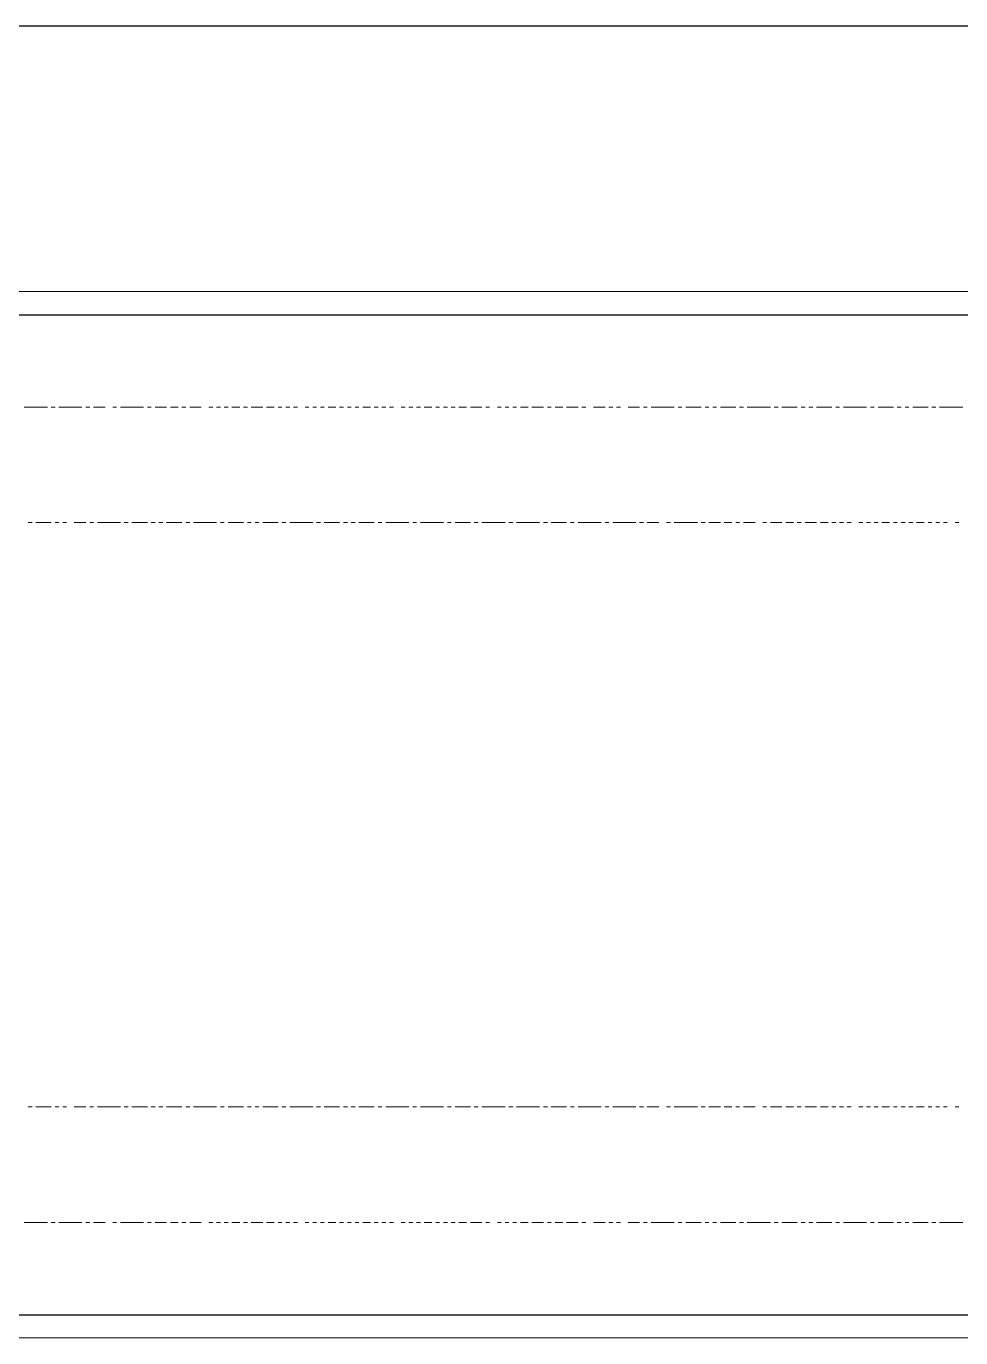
# Model space of a CAD drawing. Header units: millimetres. Extents: x 2928 to 3112, y 1220 to 1280.
# Drawn here: x 3100.313 to 3101.117, y 1270.254 to 1271.382 of the extents above; entities that cross this region are included whole.
import ezdxf

# ---------------------------------------------------------------- set-up
doc = ezdxf.new("R2010")
doc.units = ezdxf.units.MM

msp = doc.modelspace()

# ---------------------------------------------------------------- linework, layer by layer
at = {"color": 253, "linetype": 'Continuous', "lineweight": -2, "true_color": 0x9a9a9a}
for points in [[(3101.82017, 1271.3816), (3098.0193, 1271.3816), (3098.0193, 1271.3816)], [(3097.92006, 1271.1335), (3101.91941, 1271.1335), (3101.91941, 1271.1335)], [(3097.92006, 1270.27343), (3101.91941, 1270.27343), (3101.91941, 1270.27343)]]:
    msp.add_lwpolyline(points, dxfattribs=at)
at = {"color": 7, "linetype": 'Continuous', "lineweight": 9, "true_color": 0x000007}
msp.add_lwpolyline([(3097.92006, 1271.15335), (3101.91941, 1271.15335), (3101.91941, 1270.25358), (3097.92006, 1270.25358)], close=True, dxfattribs=at)
at = {"color": 252, "linetype": 'Continuous', "lineweight": 5, "true_color": 0x989898}
for points in [[(3100.31173, 1271.05411), (3100.31835, 1271.05411), (3100.31835, 1271.05411)], [(3100.31835, 1271.05411), (3100.32496, 1271.05411), (3100.32496, 1271.05411)], [(3100.32496, 1271.05411), (3100.33158, 1271.05411), (3100.33158, 1271.05411)], [(3100.33489, 1271.05411), (3100.33819, 1271.05411), (3100.33819, 1271.05411)], [(3100.3415, 1271.05411), (3100.34812, 1271.05411), (3100.34812, 1271.05411)], [(3100.34812, 1271.05411), (3100.35473, 1271.05411), (3100.35473, 1271.05411)], [(3100.35473, 1271.05411), (3100.36135, 1271.05411), (3100.36135, 1271.05411)], [(3100.36466, 1271.05411), (3100.36797, 1271.05411), (3100.36797, 1271.05411)], [(3100.37127, 1271.05411), (3100.37789, 1271.05411), (3100.37789, 1271.05411)], [(3100.37789, 1271.05411), (3100.3812, 1271.05411), (3100.3812, 1271.05411)], [(3100.38781, 1271.05411), (3100.39112, 1271.05411), (3100.39112, 1271.05411)], [(3100.39443, 1271.05411), (3100.40105, 1271.05411), (3100.40105, 1271.05411)], [(3100.40105, 1271.05411), (3100.40766, 1271.05411), (3100.40766, 1271.05411)], [(3100.40766, 1271.05411), (3100.41428, 1271.05411), (3100.41428, 1271.05411)], [(3100.41759, 1271.05411), (3100.42089, 1271.05411), (3100.42089, 1271.05411)], [(3100.4242, 1271.05411), (3100.43082, 1271.05411), (3100.43082, 1271.05411)], [(3100.43082, 1271.05411), (3100.43413, 1271.05411), (3100.43413, 1271.05411)], [(3100.43743, 1271.05411), (3100.44405, 1271.05411), (3100.44405, 1271.05411)], [(3100.44736, 1271.05411), (3100.45067, 1271.05411), (3100.45067, 1271.05411)], [(3100.45397, 1271.05411), (3100.46059, 1271.05411), (3100.46059, 1271.05411)], [(3100.46059, 1271.05411), (3100.4639, 1271.05411), (3100.4639, 1271.05411)], [(3100.47051, 1271.05411), (3100.47382, 1271.05411), (3100.47382, 1271.05411)], [(3100.47713, 1271.05411), (3100.48044, 1271.05411), (3100.48044, 1271.05411)], [(3100.48375, 1271.05411), (3100.48705, 1271.05411), (3100.48705, 1271.05411)], [(3100.49036, 1271.05411), (3100.49698, 1271.05411), (3100.49698, 1271.05411)], [(3100.50028, 1271.05411), (3100.50359, 1271.05411), (3100.50359, 1271.05411)], [(3100.5069, 1271.05411), (3100.51352, 1271.05411), (3100.51352, 1271.05411)], [(3100.51352, 1271.05411), (3100.51682, 1271.05411), (3100.51682, 1271.05411)], [(3100.52013, 1271.05411), (3100.52675, 1271.05411), (3100.52675, 1271.05411)], [(3100.53006, 1271.05411), (3100.53336, 1271.05411), (3100.53336, 1271.05411)], [(3100.53667, 1271.05411), (3100.53998, 1271.05411), (3100.53998, 1271.05411)], [(3100.54329, 1271.05411), (3100.5466, 1271.05411), (3100.5466, 1271.05411)], [(3100.55321, 1271.05411), (3100.55652, 1271.05411), (3100.55652, 1271.05411)], [(3100.55983, 1271.05411), (3100.56314, 1271.05411), (3100.56314, 1271.05411)], [(3100.56644, 1271.05411), (3100.56975, 1271.05411), (3100.56975, 1271.05411)], [(3100.57306, 1271.05411), (3100.57968, 1271.05411), (3100.57968, 1271.05411)], [(3100.58298, 1271.05411), (3100.58629, 1271.05411), (3100.58629, 1271.05411)], [(3100.5896, 1271.05411), (3100.59291, 1271.05411), (3100.59291, 1271.05411)], [(3100.59622, 1271.05411), (3100.59952, 1271.05411), (3100.59952, 1271.05411)], [(3100.60283, 1271.05411), (3100.60945, 1271.05411), (3100.60945, 1271.05411)], [(3100.61276, 1271.05411), (3100.61606, 1271.05411), (3100.61606, 1271.05411)], [(3100.61937, 1271.05411), (3100.62268, 1271.05411), (3100.62268, 1271.05411)], [(3100.62599, 1271.05411), (3100.6293, 1271.05411), (3100.6293, 1271.05411)], [(3100.63591, 1271.05411), (3100.63922, 1271.05411), (3100.63922, 1271.05411)], [(3100.64253, 1271.05411), (3100.64584, 1271.05411), (3100.64584, 1271.05411)], [(3100.64914, 1271.05411), (3100.65245, 1271.05411), (3100.65245, 1271.05411)], [(3100.65576, 1271.05411), (3100.66238, 1271.05411), (3100.66238, 1271.05411)], [(3100.66568, 1271.05411), (3100.66899, 1271.05411), (3100.66899, 1271.05411)], [(3100.6723, 1271.05411), (3100.67561, 1271.05411), (3100.67561, 1271.05411)], [(3100.67892, 1271.05411), (3100.68222, 1271.05411), (3100.68222, 1271.05411)], [(3100.68553, 1271.05411), (3100.69215, 1271.05411), (3100.69215, 1271.05411)], [(3100.69546, 1271.05411), (3100.69876, 1271.05411), (3100.69876, 1271.05411)], [(3100.69876, 1271.05411), (3100.70538, 1271.05411), (3100.70538, 1271.05411)], [(3100.70869, 1271.05411), (3100.712, 1271.05411), (3100.712, 1271.05411)], [(3100.71861, 1271.05411), (3100.72192, 1271.05411), (3100.72192, 1271.05411)], [(3100.72523, 1271.05411), (3100.72854, 1271.05411), (3100.72854, 1271.05411)], [(3100.73184, 1271.05411), (3100.73515, 1271.05411), (3100.73515, 1271.05411)], [(3100.73846, 1271.05411), (3100.74508, 1271.05411), (3100.74508, 1271.05411)], [(3100.74838, 1271.05411), (3100.75169, 1271.05411), (3100.75169, 1271.05411)], [(3100.75169, 1271.05411), (3100.75831, 1271.05411), (3100.75831, 1271.05411)], [(3100.76162, 1271.05411), (3100.76492, 1271.05411), (3100.76492, 1271.05411)], [(3100.76823, 1271.05411), (3100.77485, 1271.05411), (3100.77485, 1271.05411)], [(3100.77815, 1271.05411), (3100.78146, 1271.05411), (3100.78146, 1271.05411)], [(3100.78146, 1271.05411), (3100.78808, 1271.05411), (3100.78808, 1271.05411)], [(3100.79139, 1271.05411), (3100.79469, 1271.05411), (3100.79469, 1271.05411)], [(3100.80131, 1271.05411), (3100.80462, 1271.05411), (3100.80462, 1271.05411)], [(3100.80462, 1271.05411), (3100.81123, 1271.05411), (3100.81123, 1271.05411)], [(3100.81454, 1271.05411), (3100.81785, 1271.05411), (3100.81785, 1271.05411)], [(3100.82116, 1271.05411), (3100.82447, 1271.05411), (3100.82447, 1271.05411)], [(3100.83108, 1271.05411), (3100.83439, 1271.05411), (3100.83439, 1271.05411)], [(3100.83439, 1271.05411), (3100.84101, 1271.05411), (3100.84101, 1271.05411)], [(3100.84431, 1271.05411), (3100.84762, 1271.05411), (3100.84762, 1271.05411)], [(3100.85093, 1271.05411), (3100.85755, 1271.05411), (3100.85755, 1271.05411)], [(3100.85755, 1271.05411), (3100.86416, 1271.05411), (3100.86416, 1271.05411)], [(3100.86416, 1271.05411), (3100.87078, 1271.05411), (3100.87078, 1271.05411)], [(3100.87409, 1271.05411), (3100.87739, 1271.05411), (3100.87739, 1271.05411)], [(3100.8807, 1271.05411), (3100.88732, 1271.05411), (3100.88732, 1271.05411)], [(3100.88732, 1271.05411), (3100.89393, 1271.05411), (3100.89393, 1271.05411)], [(3100.89724, 1271.05411), (3100.90055, 1271.05411), (3100.90055, 1271.05411)], [(3100.90386, 1271.05411), (3100.90717, 1271.05411), (3100.90717, 1271.05411)], [(3100.91047, 1271.05411), (3100.91709, 1271.05411), (3100.91709, 1271.05411)], [(3100.91709, 1271.05411), (3100.92371, 1271.05411), (3100.92371, 1271.05411)], [(3100.92701, 1271.05411), (3100.93032, 1271.05411), (3100.93032, 1271.05411)], [(3100.93363, 1271.05411), (3100.94025, 1271.05411), (3100.94025, 1271.05411)], [(3100.94025, 1271.05411), (3100.94686, 1271.05411), (3100.94686, 1271.05411)], [(3100.94686, 1271.05411), (3100.95348, 1271.05411), (3100.95348, 1271.05411)], [(3100.95679, 1271.05411), (3100.96009, 1271.05411), (3100.96009, 1271.05411)], [(3100.9634, 1271.05411), (3100.97002, 1271.05411), (3100.97002, 1271.05411)], [(3100.97002, 1271.05411), (3100.97663, 1271.05411), (3100.97663, 1271.05411)], [(3100.97994, 1271.05411), (3100.98325, 1271.05411), (3100.98325, 1271.05411)], [(3100.98656, 1271.05411), (3100.98987, 1271.05411), (3100.98987, 1271.05411)], [(3100.99317, 1271.05411), (3100.99979, 1271.05411), (3100.99979, 1271.05411)], [(3100.99979, 1271.05411), (3101.00641, 1271.05411), (3101.00641, 1271.05411)], [(3101.00971, 1271.05411), (3101.01302, 1271.05411), (3101.01302, 1271.05411)], [(3101.01633, 1271.05411), (3101.02295, 1271.05411), (3101.02295, 1271.05411)], [(3101.02295, 1271.05411), (3101.02956, 1271.05411), (3101.02956, 1271.05411)], [(3101.02956, 1271.05411), (3101.03618, 1271.05411), (3101.03618, 1271.05411)], [(3101.03949, 1271.05411), (3101.04279, 1271.05411), (3101.04279, 1271.05411)], [(3101.0461, 1271.05411), (3101.05272, 1271.05411), (3101.05272, 1271.05411)], [(3101.05272, 1271.05411), (3101.05933, 1271.05411), (3101.05933, 1271.05411)], [(3101.06264, 1271.05411), (3101.06595, 1271.05411), (3101.06595, 1271.05411)], [(3101.06926, 1271.05411), (3101.07256, 1271.05411), (3101.07256, 1271.05411)], [(3101.07587, 1271.05411), (3101.08249, 1271.05411), (3101.08249, 1271.05411)], [(3101.08249, 1271.05411), (3101.0891, 1271.05411), (3101.0891, 1271.05411)], [(3101.09241, 1271.05411), (3101.09572, 1271.05411), (3101.09572, 1271.05411)], [(3101.09903, 1271.05411), (3101.10564, 1271.05411), (3101.10564, 1271.05411)], [(3101.10564, 1271.05411), (3101.11226, 1271.05411), (3101.11226, 1271.05411)], [(3101.11226, 1271.05411), (3101.11888, 1271.05411), (3101.11888, 1271.05411)], [(3100.31504, 1270.95487), (3100.31835, 1270.95487), (3100.31835, 1270.95487)], [(3100.32165, 1270.95487), (3100.32827, 1270.95487), (3100.32827, 1270.95487)], [(3100.32827, 1270.95487), (3100.33489, 1270.95487), (3100.33489, 1270.95487)], [(3100.33819, 1270.95487), (3100.3415, 1270.95487), (3100.3415, 1270.95487)], [(3100.34481, 1270.95487), (3100.34812, 1270.95487), (3100.34812, 1270.95487)], [(3100.35473, 1270.95487), (3100.35804, 1270.95487), (3100.35804, 1270.95487)], [(3100.35804, 1270.95487), (3100.36466, 1270.95487), (3100.36466, 1270.95487)], [(3100.36797, 1270.95487), (3100.37127, 1270.95487), (3100.37127, 1270.95487)], [(3100.37458, 1270.95487), (3100.3812, 1270.95487), (3100.3812, 1270.95487)], [(3100.3812, 1270.95487), (3100.38781, 1270.95487), (3100.38781, 1270.95487)], [(3100.38781, 1270.95487), (3100.39443, 1270.95487), (3100.39443, 1270.95487)], [(3100.39774, 1270.95487), (3100.40105, 1270.95487), (3100.40105, 1270.95487)], [(3100.40435, 1270.95487), (3100.41097, 1270.95487), (3100.41097, 1270.95487)], [(3100.41097, 1270.95487), (3100.41759, 1270.95487), (3100.41759, 1270.95487)], [(3100.42089, 1270.95487), (3100.4242, 1270.95487), (3100.4242, 1270.95487)], [(3100.42751, 1270.95487), (3100.43082, 1270.95487), (3100.43082, 1270.95487)], [(3100.43413, 1270.95487), (3100.44074, 1270.95487), (3100.44074, 1270.95487)], [(3100.44074, 1270.95487), (3100.44736, 1270.95487), (3100.44736, 1270.95487)], [(3100.45067, 1270.95487), (3100.45397, 1270.95487), (3100.45397, 1270.95487)], [(3100.45728, 1270.95487), (3100.4639, 1270.95487), (3100.4639, 1270.95487)], [(3100.4639, 1270.95487), (3100.47051, 1270.95487), (3100.47051, 1270.95487)], [(3100.47051, 1270.95487), (3100.47713, 1270.95487), (3100.47713, 1270.95487)], [(3100.48044, 1270.95487), (3100.48375, 1270.95487), (3100.48375, 1270.95487)], [(3100.48705, 1270.95487), (3100.49367, 1270.95487), (3100.49367, 1270.95487)], [(3100.49367, 1270.95487), (3100.50028, 1270.95487), (3100.50028, 1270.95487)], [(3100.50359, 1270.95487), (3100.5069, 1270.95487), (3100.5069, 1270.95487)], [(3100.51021, 1270.95487), (3100.51352, 1270.95487), (3100.51352, 1270.95487)], [(3100.51682, 1270.95487), (3100.52344, 1270.95487), (3100.52344, 1270.95487)], [(3100.52344, 1270.95487), (3100.53006, 1270.95487), (3100.53006, 1270.95487)], [(3100.53336, 1270.95487), (3100.53667, 1270.95487), (3100.53667, 1270.95487)], [(3100.53998, 1270.95487), (3100.5466, 1270.95487), (3100.5466, 1270.95487)], [(3100.5466, 1270.95487), (3100.55321, 1270.95487), (3100.55321, 1270.95487)], [(3100.55321, 1270.95487), (3100.55983, 1270.95487), (3100.55983, 1270.95487)], [(3100.56314, 1270.95487), (3100.56644, 1270.95487), (3100.56644, 1270.95487)], [(3100.56975, 1270.95487), (3100.57637, 1270.95487), (3100.57637, 1270.95487)], [(3100.57637, 1270.95487), (3100.58298, 1270.95487), (3100.58298, 1270.95487)], [(3100.58629, 1270.95487), (3100.5896, 1270.95487), (3100.5896, 1270.95487)], [(3100.59291, 1270.95487), (3100.59622, 1270.95487), (3100.59622, 1270.95487)], [(3100.59952, 1270.95487), (3100.60614, 1270.95487), (3100.60614, 1270.95487)], [(3100.60614, 1270.95487), (3100.61276, 1270.95487), (3100.61276, 1270.95487)], [(3100.61606, 1270.95487), (3100.61937, 1270.95487), (3100.61937, 1270.95487)], [(3100.62268, 1270.95487), (3100.6293, 1270.95487), (3100.6293, 1270.95487)], [(3100.6293, 1270.95487), (3100.63591, 1270.95487), (3100.63591, 1270.95487)], [(3100.63591, 1270.95487), (3100.64253, 1270.95487), (3100.64253, 1270.95487)], [(3100.64584, 1270.95487), (3100.64914, 1270.95487), (3100.64914, 1270.95487)], [(3100.65245, 1270.95487), (3100.65907, 1270.95487), (3100.65907, 1270.95487)], [(3100.65907, 1270.95487), (3100.66568, 1270.95487), (3100.66568, 1270.95487)], [(3100.66568, 1270.95487), (3100.6723, 1270.95487), (3100.6723, 1270.95487)], [(3100.67561, 1270.95487), (3100.67892, 1270.95487), (3100.67892, 1270.95487)], [(3100.68222, 1270.95487), (3100.68884, 1270.95487), (3100.68884, 1270.95487)], [(3100.68884, 1270.95487), (3100.69546, 1270.95487), (3100.69546, 1270.95487)], [(3100.69876, 1270.95487), (3100.70207, 1270.95487), (3100.70207, 1270.95487)], [(3100.70538, 1270.95487), (3100.712, 1270.95487), (3100.712, 1270.95487)], [(3100.712, 1270.95487), (3100.71861, 1270.95487), (3100.71861, 1270.95487)], [(3100.71861, 1270.95487), (3100.72523, 1270.95487), (3100.72523, 1270.95487)], [(3100.72854, 1270.95487), (3100.73184, 1270.95487), (3100.73184, 1270.95487)], [(3100.73515, 1270.95487), (3100.74177, 1270.95487), (3100.74177, 1270.95487)], [(3100.74177, 1270.95487), (3100.74838, 1270.95487), (3100.74838, 1270.95487)], [(3100.74838, 1270.95487), (3100.755, 1270.95487), (3100.755, 1270.95487)], [(3100.75831, 1270.95487), (3100.76162, 1270.95487), (3100.76162, 1270.95487)], [(3100.76492, 1270.95487), (3100.77154, 1270.95487), (3100.77154, 1270.95487)], [(3100.77154, 1270.95487), (3100.77815, 1270.95487), (3100.77815, 1270.95487)], [(3100.78146, 1270.95487), (3100.78477, 1270.95487), (3100.78477, 1270.95487)], [(3100.78808, 1270.95487), (3100.79469, 1270.95487), (3100.79469, 1270.95487)], [(3100.79469, 1270.95487), (3100.80131, 1270.95487), (3100.80131, 1270.95487)], [(3100.80131, 1270.95487), (3100.80793, 1270.95487), (3100.80793, 1270.95487)], [(3100.81123, 1270.95487), (3100.81454, 1270.95487), (3100.81454, 1270.95487)], [(3100.81785, 1270.95487), (3100.82447, 1270.95487), (3100.82447, 1270.95487)], [(3100.82447, 1270.95487), (3100.83108, 1270.95487), (3100.83108, 1270.95487)], [(3100.83108, 1270.95487), (3100.8377, 1270.95487), (3100.8377, 1270.95487)], [(3100.84101, 1270.95487), (3100.84431, 1270.95487), (3100.84431, 1270.95487)], [(3100.84762, 1270.95487), (3100.85424, 1270.95487), (3100.85424, 1270.95487)], [(3100.85424, 1270.95487), (3100.85755, 1270.95487), (3100.85755, 1270.95487)], [(3100.86416, 1270.95487), (3100.86747, 1270.95487), (3100.86747, 1270.95487)], [(3100.87078, 1270.95487), (3100.87739, 1270.95487), (3100.87739, 1270.95487)], [(3100.87739, 1270.95487), (3100.88401, 1270.95487), (3100.88401, 1270.95487)], [(3100.88401, 1270.95487), (3100.89063, 1270.95487), (3100.89063, 1270.95487)], [(3100.89393, 1270.95487), (3100.89724, 1270.95487), (3100.89724, 1270.95487)], [(3100.90055, 1270.95487), (3100.90717, 1270.95487), (3100.90717, 1270.95487)], [(3100.90717, 1270.95487), (3100.91047, 1270.95487), (3100.91047, 1270.95487)], [(3100.91378, 1270.95487), (3100.9204, 1270.95487), (3100.9204, 1270.95487)], [(3100.92371, 1270.95487), (3100.92701, 1270.95487), (3100.92701, 1270.95487)], [(3100.93032, 1270.95487), (3100.93694, 1270.95487), (3100.93694, 1270.95487)], [(3100.93694, 1270.95487), (3100.94025, 1270.95487), (3100.94025, 1270.95487)], [(3100.94686, 1270.95487), (3100.95017, 1270.95487), (3100.95017, 1270.95487)], [(3100.95348, 1270.95487), (3100.96009, 1270.95487), (3100.96009, 1270.95487)], [(3100.96009, 1270.95487), (3100.9634, 1270.95487), (3100.9634, 1270.95487)], [(3100.96671, 1270.95487), (3100.97333, 1270.95487), (3100.97333, 1270.95487)], [(3100.97663, 1270.95487), (3100.97994, 1270.95487), (3100.97994, 1270.95487)], [(3100.98325, 1270.95487), (3100.98987, 1270.95487), (3100.98987, 1270.95487)], [(3100.98987, 1270.95487), (3100.99317, 1270.95487), (3100.99317, 1270.95487)], [(3100.99648, 1270.95487), (3101.0031, 1270.95487), (3101.0031, 1270.95487)], [(3101.00641, 1270.95487), (3101.00971, 1270.95487), (3101.00971, 1270.95487)], [(3101.01302, 1270.95487), (3101.01633, 1270.95487), (3101.01633, 1270.95487)], [(3101.01964, 1270.95487), (3101.02295, 1270.95487), (3101.02295, 1270.95487)], [(3101.02956, 1270.95487), (3101.03287, 1270.95487), (3101.03287, 1270.95487)], [(3101.03618, 1270.95487), (3101.03949, 1270.95487), (3101.03949, 1270.95487)], [(3101.04279, 1270.95487), (3101.0461, 1270.95487), (3101.0461, 1270.95487)], [(3101.04941, 1270.95487), (3101.05602, 1270.95487), (3101.05602, 1270.95487)], [(3101.05933, 1270.95487), (3101.06264, 1270.95487), (3101.06264, 1270.95487)], [(3101.06595, 1270.95487), (3101.06926, 1270.95487), (3101.06926, 1270.95487)], [(3101.07256, 1270.95487), (3101.07587, 1270.95487), (3101.07587, 1270.95487)], [(3101.07918, 1270.95487), (3101.0858, 1270.95487), (3101.0858, 1270.95487)], [(3101.0891, 1270.95487), (3101.09241, 1270.95487), (3101.09241, 1270.95487)], [(3101.09572, 1270.95487), (3101.09903, 1270.95487), (3101.09903, 1270.95487)], [(3101.10234, 1270.95487), (3101.10564, 1270.95487), (3101.10564, 1270.95487)], [(3101.11226, 1270.95487), (3101.11557, 1270.95487), (3101.11557, 1270.95487)], [(3100.31835, 1270.45206), (3100.31504, 1270.45206), (3100.31504, 1270.45206)], [(3100.32827, 1270.45206), (3100.32165, 1270.45206), (3100.32165, 1270.45206)], [(3100.33489, 1270.45206), (3100.32827, 1270.45206), (3100.32827, 1270.45206)], [(3100.3415, 1270.45206), (3100.33819, 1270.45206), (3100.33819, 1270.45206)], [(3100.34812, 1270.45206), (3100.34481, 1270.45206), (3100.34481, 1270.45206)], [(3100.35804, 1270.45206), (3100.35473, 1270.45206), (3100.35473, 1270.45206)], [(3100.36466, 1270.45206), (3100.35804, 1270.45206), (3100.35804, 1270.45206)], [(3100.37127, 1270.45206), (3100.36797, 1270.45206), (3100.36797, 1270.45206)], [(3100.3812, 1270.45206), (3100.37458, 1270.45206), (3100.37458, 1270.45206)], [(3100.38781, 1270.45206), (3100.3812, 1270.45206), (3100.3812, 1270.45206)], [(3100.39443, 1270.45206), (3100.38781, 1270.45206), (3100.38781, 1270.45206)], [(3100.40105, 1270.45206), (3100.39774, 1270.45206), (3100.39774, 1270.45206)], [(3100.41097, 1270.45206), (3100.40435, 1270.45206), (3100.40435, 1270.45206)], [(3100.41759, 1270.45206), (3100.41097, 1270.45206), (3100.41097, 1270.45206)], [(3100.4242, 1270.45206), (3100.42089, 1270.45206), (3100.42089, 1270.45206)], [(3100.43082, 1270.45206), (3100.42751, 1270.45206), (3100.42751, 1270.45206)], [(3100.44074, 1270.45206), (3100.43413, 1270.45206), (3100.43413, 1270.45206)], [(3100.44736, 1270.45206), (3100.44074, 1270.45206), (3100.44074, 1270.45206)], [(3100.45397, 1270.45206), (3100.45067, 1270.45206), (3100.45067, 1270.45206)], [(3100.4639, 1270.45206), (3100.45728, 1270.45206), (3100.45728, 1270.45206)], [(3100.47051, 1270.45206), (3100.4639, 1270.45206), (3100.4639, 1270.45206)], [(3100.47713, 1270.45206), (3100.47051, 1270.45206), (3100.47051, 1270.45206)], [(3100.48375, 1270.45206), (3100.48044, 1270.45206), (3100.48044, 1270.45206)], [(3100.49367, 1270.45206), (3100.48705, 1270.45206), (3100.48705, 1270.45206)], [(3100.50028, 1270.45206), (3100.49367, 1270.45206), (3100.49367, 1270.45206)], [(3100.5069, 1270.45206), (3100.50359, 1270.45206), (3100.50359, 1270.45206)], [(3100.51352, 1270.45206), (3100.51021, 1270.45206), (3100.51021, 1270.45206)], [(3100.52344, 1270.45206), (3100.51682, 1270.45206), (3100.51682, 1270.45206)], [(3100.53006, 1270.45206), (3100.52344, 1270.45206), (3100.52344, 1270.45206)], [(3100.53667, 1270.45206), (3100.53336, 1270.45206), (3100.53336, 1270.45206)], [(3100.5466, 1270.45206), (3100.53998, 1270.45206), (3100.53998, 1270.45206)], [(3100.55321, 1270.45206), (3100.5466, 1270.45206), (3100.5466, 1270.45206)], [(3100.55983, 1270.45206), (3100.55321, 1270.45206), (3100.55321, 1270.45206)], [(3100.56644, 1270.45206), (3100.56314, 1270.45206), (3100.56314, 1270.45206)], [(3100.57637, 1270.45206), (3100.56975, 1270.45206), (3100.56975, 1270.45206)], [(3100.58298, 1270.45206), (3100.57637, 1270.45206), (3100.57637, 1270.45206)], [(3100.5896, 1270.45206), (3100.58629, 1270.45206), (3100.58629, 1270.45206)], [(3100.59622, 1270.45206), (3100.59291, 1270.45206), (3100.59291, 1270.45206)], [(3100.60614, 1270.45206), (3100.59952, 1270.45206), (3100.59952, 1270.45206)], [(3100.61276, 1270.45206), (3100.60614, 1270.45206), (3100.60614, 1270.45206)], [(3100.61937, 1270.45206), (3100.61606, 1270.45206), (3100.61606, 1270.45206)], [(3100.6293, 1270.45206), (3100.62268, 1270.45206), (3100.62268, 1270.45206)], [(3100.63591, 1270.45206), (3100.6293, 1270.45206), (3100.6293, 1270.45206)], [(3100.64253, 1270.45206), (3100.63591, 1270.45206), (3100.63591, 1270.45206)], [(3100.64914, 1270.45206), (3100.64584, 1270.45206), (3100.64584, 1270.45206)], [(3100.65907, 1270.45206), (3100.65245, 1270.45206), (3100.65245, 1270.45206)], [(3100.66568, 1270.45206), (3100.65907, 1270.45206), (3100.65907, 1270.45206)], [(3100.6723, 1270.45206), (3100.66568, 1270.45206), (3100.66568, 1270.45206)], [(3100.67892, 1270.45206), (3100.67561, 1270.45206), (3100.67561, 1270.45206)], [(3100.68884, 1270.45206), (3100.68222, 1270.45206), (3100.68222, 1270.45206)], [(3100.69546, 1270.45206), (3100.68884, 1270.45206), (3100.68884, 1270.45206)], [(3100.70207, 1270.45206), (3100.69876, 1270.45206), (3100.69876, 1270.45206)], [(3100.712, 1270.45206), (3100.70538, 1270.45206), (3100.70538, 1270.45206)], [(3100.71861, 1270.45206), (3100.712, 1270.45206), (3100.712, 1270.45206)], [(3100.72523, 1270.45206), (3100.71861, 1270.45206), (3100.71861, 1270.45206)], [(3100.73184, 1270.45206), (3100.72854, 1270.45206), (3100.72854, 1270.45206)], [(3100.74177, 1270.45206), (3100.73515, 1270.45206), (3100.73515, 1270.45206)], [(3100.74838, 1270.45206), (3100.74177, 1270.45206), (3100.74177, 1270.45206)], [(3100.755, 1270.45206), (3100.74838, 1270.45206), (3100.74838, 1270.45206)], [(3100.76162, 1270.45206), (3100.75831, 1270.45206), (3100.75831, 1270.45206)], [(3100.77154, 1270.45206), (3100.76492, 1270.45206), (3100.76492, 1270.45206)], [(3100.77815, 1270.45206), (3100.77154, 1270.45206), (3100.77154, 1270.45206)], [(3100.78477, 1270.45206), (3100.78146, 1270.45206), (3100.78146, 1270.45206)], [(3100.79469, 1270.45206), (3100.78808, 1270.45206), (3100.78808, 1270.45206)], [(3100.80131, 1270.45206), (3100.79469, 1270.45206), (3100.79469, 1270.45206)], [(3100.80793, 1270.45206), (3100.80131, 1270.45206), (3100.80131, 1270.45206)], [(3100.81454, 1270.45206), (3100.81123, 1270.45206), (3100.81123, 1270.45206)], [(3100.82447, 1270.45206), (3100.81785, 1270.45206), (3100.81785, 1270.45206)], [(3100.83108, 1270.45206), (3100.82447, 1270.45206), (3100.82447, 1270.45206)], [(3100.8377, 1270.45206), (3100.83108, 1270.45206), (3100.83108, 1270.45206)], [(3100.84431, 1270.45206), (3100.84101, 1270.45206), (3100.84101, 1270.45206)], [(3100.85424, 1270.45206), (3100.84762, 1270.45206), (3100.84762, 1270.45206)], [(3100.85755, 1270.45206), (3100.85424, 1270.45206), (3100.85424, 1270.45206)], [(3100.86747, 1270.45206), (3100.86416, 1270.45206), (3100.86416, 1270.45206)], [(3100.87739, 1270.45206), (3100.87078, 1270.45206), (3100.87078, 1270.45206)], [(3100.88401, 1270.45206), (3100.87739, 1270.45206), (3100.87739, 1270.45206)], [(3100.89063, 1270.45206), (3100.88401, 1270.45206), (3100.88401, 1270.45206)], [(3100.89724, 1270.45206), (3100.89393, 1270.45206), (3100.89393, 1270.45206)], [(3100.90717, 1270.45206), (3100.90055, 1270.45206), (3100.90055, 1270.45206)], [(3100.91047, 1270.45206), (3100.90717, 1270.45206), (3100.90717, 1270.45206)], [(3100.9204, 1270.45206), (3100.91378, 1270.45206), (3100.91378, 1270.45206)], [(3100.92701, 1270.45206), (3100.92371, 1270.45206), (3100.92371, 1270.45206)], [(3100.93694, 1270.45206), (3100.93032, 1270.45206), (3100.93032, 1270.45206)], [(3100.94025, 1270.45206), (3100.93694, 1270.45206), (3100.93694, 1270.45206)], [(3100.95017, 1270.45206), (3100.94686, 1270.45206), (3100.94686, 1270.45206)], [(3100.96009, 1270.45206), (3100.95348, 1270.45206), (3100.95348, 1270.45206)], [(3100.9634, 1270.45206), (3100.96009, 1270.45206), (3100.96009, 1270.45206)], [(3100.97333, 1270.45206), (3100.96671, 1270.45206), (3100.96671, 1270.45206)], [(3100.97994, 1270.45206), (3100.97663, 1270.45206), (3100.97663, 1270.45206)], [(3100.98987, 1270.45206), (3100.98325, 1270.45206), (3100.98325, 1270.45206)], [(3100.99317, 1270.45206), (3100.98987, 1270.45206), (3100.98987, 1270.45206)], [(3101.0031, 1270.45206), (3100.99648, 1270.45206), (3100.99648, 1270.45206)], [(3101.00971, 1270.45206), (3101.00641, 1270.45206), (3101.00641, 1270.45206)], [(3101.01633, 1270.45206), (3101.01302, 1270.45206), (3101.01302, 1270.45206)], [(3101.02295, 1270.45206), (3101.01964, 1270.45206), (3101.01964, 1270.45206)], [(3101.03287, 1270.45206), (3101.02956, 1270.45206), (3101.02956, 1270.45206)], [(3101.03949, 1270.45206), (3101.03618, 1270.45206), (3101.03618, 1270.45206)], [(3101.0461, 1270.45206), (3101.04279, 1270.45206), (3101.04279, 1270.45206)], [(3101.05602, 1270.45206), (3101.04941, 1270.45206), (3101.04941, 1270.45206)], [(3101.06264, 1270.45206), (3101.05933, 1270.45206), (3101.05933, 1270.45206)], [(3101.06926, 1270.45206), (3101.06595, 1270.45206), (3101.06595, 1270.45206)], [(3101.07587, 1270.45206), (3101.07256, 1270.45206), (3101.07256, 1270.45206)], [(3101.0858, 1270.45206), (3101.07918, 1270.45206), (3101.07918, 1270.45206)], [(3101.09241, 1270.45206), (3101.0891, 1270.45206), (3101.0891, 1270.45206)], [(3101.09903, 1270.45206), (3101.09572, 1270.45206), (3101.09572, 1270.45206)], [(3101.10564, 1270.45206), (3101.10234, 1270.45206), (3101.10234, 1270.45206)], [(3101.11557, 1270.45206), (3101.11226, 1270.45206), (3101.11226, 1270.45206)], [(3100.31835, 1270.35282), (3100.31173, 1270.35282), (3100.31173, 1270.35282)], [(3100.32496, 1270.35282), (3100.31835, 1270.35282), (3100.31835, 1270.35282)], [(3100.33158, 1270.35282), (3100.32496, 1270.35282), (3100.32496, 1270.35282)], [(3100.33819, 1270.35282), (3100.33489, 1270.35282), (3100.33489, 1270.35282)], [(3100.34812, 1270.35282), (3100.3415, 1270.35282), (3100.3415, 1270.35282)], [(3100.35473, 1270.35282), (3100.34812, 1270.35282), (3100.34812, 1270.35282)], [(3100.36135, 1270.35282), (3100.35473, 1270.35282), (3100.35473, 1270.35282)], [(3100.36797, 1270.35282), (3100.36466, 1270.35282), (3100.36466, 1270.35282)], [(3100.37789, 1270.35282), (3100.37127, 1270.35282), (3100.37127, 1270.35282)], [(3100.3812, 1270.35282), (3100.37789, 1270.35282), (3100.37789, 1270.35282)], [(3100.39112, 1270.35282), (3100.38781, 1270.35282), (3100.38781, 1270.35282)], [(3100.40105, 1270.35282), (3100.39443, 1270.35282), (3100.39443, 1270.35282)], [(3100.40766, 1270.35282), (3100.40105, 1270.35282), (3100.40105, 1270.35282)], [(3100.41428, 1270.35282), (3100.40766, 1270.35282), (3100.40766, 1270.35282)], [(3100.42089, 1270.35282), (3100.41759, 1270.35282), (3100.41759, 1270.35282)], [(3100.43082, 1270.35282), (3100.4242, 1270.35282), (3100.4242, 1270.35282)], [(3100.43413, 1270.35282), (3100.43082, 1270.35282), (3100.43082, 1270.35282)], [(3100.44405, 1270.35282), (3100.43743, 1270.35282), (3100.43743, 1270.35282)], [(3100.45067, 1270.35282), (3100.44736, 1270.35282), (3100.44736, 1270.35282)], [(3100.46059, 1270.35282), (3100.45397, 1270.35282), (3100.45397, 1270.35282)], [(3100.4639, 1270.35282), (3100.46059, 1270.35282), (3100.46059, 1270.35282)], [(3100.47382, 1270.35282), (3100.47051, 1270.35282), (3100.47051, 1270.35282)], [(3100.48044, 1270.35282), (3100.47713, 1270.35282), (3100.47713, 1270.35282)], [(3100.48705, 1270.35282), (3100.48375, 1270.35282), (3100.48375, 1270.35282)], [(3100.49698, 1270.35282), (3100.49036, 1270.35282), (3100.49036, 1270.35282)], [(3100.50359, 1270.35282), (3100.50028, 1270.35282), (3100.50028, 1270.35282)], [(3100.51352, 1270.35282), (3100.5069, 1270.35282), (3100.5069, 1270.35282)], [(3100.51682, 1270.35282), (3100.51352, 1270.35282), (3100.51352, 1270.35282)], [(3100.52675, 1270.35282), (3100.52013, 1270.35282), (3100.52013, 1270.35282)], [(3100.53336, 1270.35282), (3100.53006, 1270.35282), (3100.53006, 1270.35282)], [(3100.53998, 1270.35282), (3100.53667, 1270.35282), (3100.53667, 1270.35282)], [(3100.5466, 1270.35282), (3100.54329, 1270.35282), (3100.54329, 1270.35282)], [(3100.55652, 1270.35282), (3100.55321, 1270.35282), (3100.55321, 1270.35282)], [(3100.56314, 1270.35282), (3100.55983, 1270.35282), (3100.55983, 1270.35282)], [(3100.56975, 1270.35282), (3100.56644, 1270.35282), (3100.56644, 1270.35282)], [(3100.57968, 1270.35282), (3100.57306, 1270.35282), (3100.57306, 1270.35282)], [(3100.58629, 1270.35282), (3100.58298, 1270.35282), (3100.58298, 1270.35282)], [(3100.59291, 1270.35282), (3100.5896, 1270.35282), (3100.5896, 1270.35282)], [(3100.59952, 1270.35282), (3100.59622, 1270.35282), (3100.59622, 1270.35282)], [(3100.60945, 1270.35282), (3100.60283, 1270.35282), (3100.60283, 1270.35282)], [(3100.61606, 1270.35282), (3100.61276, 1270.35282), (3100.61276, 1270.35282)], [(3100.62268, 1270.35282), (3100.61937, 1270.35282), (3100.61937, 1270.35282)], [(3100.6293, 1270.35282), (3100.62599, 1270.35282), (3100.62599, 1270.35282)], [(3100.63922, 1270.35282), (3100.63591, 1270.35282), (3100.63591, 1270.35282)], [(3100.64584, 1270.35282), (3100.64253, 1270.35282), (3100.64253, 1270.35282)], [(3100.65245, 1270.35282), (3100.64914, 1270.35282), (3100.64914, 1270.35282)], [(3100.66238, 1270.35282), (3100.65576, 1270.35282), (3100.65576, 1270.35282)], [(3100.66899, 1270.35282), (3100.66568, 1270.35282), (3100.66568, 1270.35282)], [(3100.67561, 1270.35282), (3100.6723, 1270.35282), (3100.6723, 1270.35282)], [(3100.68222, 1270.35282), (3100.67892, 1270.35282), (3100.67892, 1270.35282)], [(3100.69215, 1270.35282), (3100.68553, 1270.35282), (3100.68553, 1270.35282)], [(3100.69876, 1270.35282), (3100.69546, 1270.35282), (3100.69546, 1270.35282)], [(3100.70538, 1270.35282), (3100.69876, 1270.35282), (3100.69876, 1270.35282)], [(3100.712, 1270.35282), (3100.70869, 1270.35282), (3100.70869, 1270.35282)], [(3100.72192, 1270.35282), (3100.71861, 1270.35282), (3100.71861, 1270.35282)], [(3100.72854, 1270.35282), (3100.72523, 1270.35282), (3100.72523, 1270.35282)], [(3100.73515, 1270.35282), (3100.73184, 1270.35282), (3100.73184, 1270.35282)], [(3100.74508, 1270.35282), (3100.73846, 1270.35282), (3100.73846, 1270.35282)], [(3100.75169, 1270.35282), (3100.74838, 1270.35282), (3100.74838, 1270.35282)], [(3100.75831, 1270.35282), (3100.75169, 1270.35282), (3100.75169, 1270.35282)], [(3100.76492, 1270.35282), (3100.76162, 1270.35282), (3100.76162, 1270.35282)], [(3100.77485, 1270.35282), (3100.76823, 1270.35282), (3100.76823, 1270.35282)], [(3100.78146, 1270.35282), (3100.77815, 1270.35282), (3100.77815, 1270.35282)], [(3100.78808, 1270.35282), (3100.78146, 1270.35282), (3100.78146, 1270.35282)], [(3100.79469, 1270.35282), (3100.79139, 1270.35282), (3100.79139, 1270.35282)], [(3100.80462, 1270.35282), (3100.80131, 1270.35282), (3100.80131, 1270.35282)], [(3100.81123, 1270.35282), (3100.80462, 1270.35282), (3100.80462, 1270.35282)], [(3100.81785, 1270.35282), (3100.81454, 1270.35282), (3100.81454, 1270.35282)], [(3100.82447, 1270.35282), (3100.82116, 1270.35282), (3100.82116, 1270.35282)], [(3100.83439, 1270.35282), (3100.83108, 1270.35282), (3100.83108, 1270.35282)], [(3100.84101, 1270.35282), (3100.83439, 1270.35282), (3100.83439, 1270.35282)], [(3100.84762, 1270.35282), (3100.84431, 1270.35282), (3100.84431, 1270.35282)], [(3100.85755, 1270.35282), (3100.85093, 1270.35282), (3100.85093, 1270.35282)], [(3100.86416, 1270.35282), (3100.85755, 1270.35282), (3100.85755, 1270.35282)], [(3100.87078, 1270.35282), (3100.86416, 1270.35282), (3100.86416, 1270.35282)], [(3100.87739, 1270.35282), (3100.87409, 1270.35282), (3100.87409, 1270.35282)], [(3100.88732, 1270.35282), (3100.8807, 1270.35282), (3100.8807, 1270.35282)], [(3100.89393, 1270.35282), (3100.88732, 1270.35282), (3100.88732, 1270.35282)], [(3100.90055, 1270.35282), (3100.89724, 1270.35282), (3100.89724, 1270.35282)], [(3100.90717, 1270.35282), (3100.90386, 1270.35282), (3100.90386, 1270.35282)], [(3100.91709, 1270.35282), (3100.91047, 1270.35282), (3100.91047, 1270.35282)], [(3100.92371, 1270.35282), (3100.91709, 1270.35282), (3100.91709, 1270.35282)], [(3100.93032, 1270.35282), (3100.92701, 1270.35282), (3100.92701, 1270.35282)], [(3100.94025, 1270.35282), (3100.93363, 1270.35282), (3100.93363, 1270.35282)], [(3100.94686, 1270.35282), (3100.94025, 1270.35282), (3100.94025, 1270.35282)], [(3100.95348, 1270.35282), (3100.94686, 1270.35282), (3100.94686, 1270.35282)], [(3100.96009, 1270.35282), (3100.95679, 1270.35282), (3100.95679, 1270.35282)], [(3100.97002, 1270.35282), (3100.9634, 1270.35282), (3100.9634, 1270.35282)], [(3100.97663, 1270.35282), (3100.97002, 1270.35282), (3100.97002, 1270.35282)], [(3100.98325, 1270.35282), (3100.97994, 1270.35282), (3100.97994, 1270.35282)], [(3100.98987, 1270.35282), (3100.98656, 1270.35282), (3100.98656, 1270.35282)], [(3100.99979, 1270.35282), (3100.99317, 1270.35282), (3100.99317, 1270.35282)], [(3101.00641, 1270.35282), (3100.99979, 1270.35282), (3100.99979, 1270.35282)], [(3101.01302, 1270.35282), (3101.00971, 1270.35282), (3101.00971, 1270.35282)], [(3101.02295, 1270.35282), (3101.01633, 1270.35282), (3101.01633, 1270.35282)], [(3101.02956, 1270.35282), (3101.02295, 1270.35282), (3101.02295, 1270.35282)], [(3101.03618, 1270.35282), (3101.02956, 1270.35282), (3101.02956, 1270.35282)], [(3101.04279, 1270.35282), (3101.03949, 1270.35282), (3101.03949, 1270.35282)], [(3101.05272, 1270.35282), (3101.0461, 1270.35282), (3101.0461, 1270.35282)], [(3101.05933, 1270.35282), (3101.05272, 1270.35282), (3101.05272, 1270.35282)], [(3101.06595, 1270.35282), (3101.06264, 1270.35282), (3101.06264, 1270.35282)], [(3101.07256, 1270.35282), (3101.06926, 1270.35282), (3101.06926, 1270.35282)], [(3101.08249, 1270.35282), (3101.07587, 1270.35282), (3101.07587, 1270.35282)], [(3101.0891, 1270.35282), (3101.08249, 1270.35282), (3101.08249, 1270.35282)], [(3101.09572, 1270.35282), (3101.09241, 1270.35282), (3101.09241, 1270.35282)], [(3101.10564, 1270.35282), (3101.09903, 1270.35282), (3101.09903, 1270.35282)], [(3101.11226, 1270.35282), (3101.10564, 1270.35282), (3101.10564, 1270.35282)], [(3101.11888, 1270.35282), (3101.11226, 1270.35282), (3101.11226, 1270.35282)]]:
    msp.add_lwpolyline(points, dxfattribs=at)

doc.saveas('drawing.dxf')
